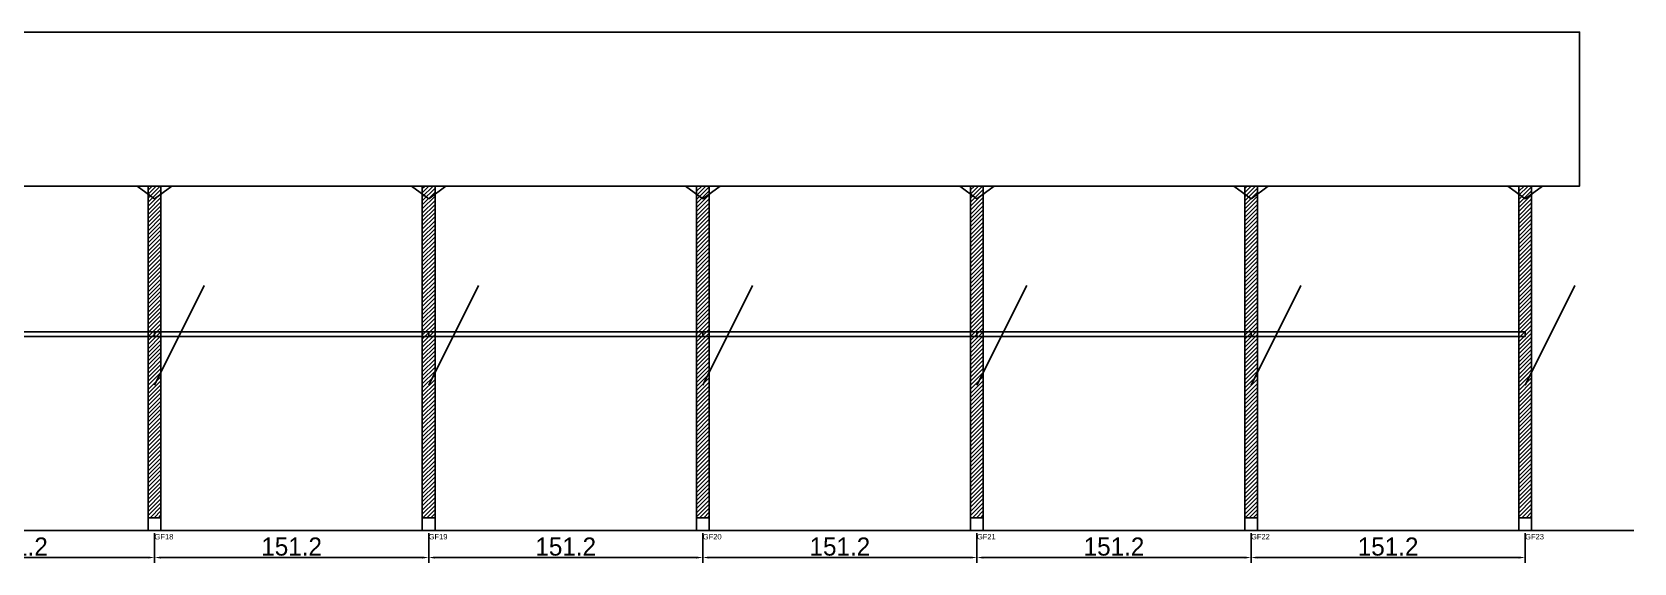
# Model space of a CAD drawing. Header units: metres. Extents: x -30 to 3416, y -25 to 308.
# Drawn here: x 2532 to 3416, y -25 to 268 of the extents above; entities that cross this region are included whole.
import ezdxf

# ---------------------------------------------------------------- set-up
doc = ezdxf.new("R2010")
doc.units = ezdxf.units.M
for name, color, linetype in [('BARRA_ANCORAGEM', 1, 'Continuous'), ('COTA', 241, 'Continuous'), ('GARFOS OK', 3, 'Continuous'), ('NOME DA VIGA', 6, 'Continuous'), ('SARR_7x7', 40, 'Continuous'), ('TIRAS REESCORAMENTO', 252, 'Continuous'), ('VIGAS', 3, 'Continuous')]:
    doc.layers.add(name, color=color, linetype=linetype)
doc.dimstyles.new('EZ DXF', dxfattribs={"dimtxt": 10, "dimasz": 3.5, "dimexe": 3, "dimexo": 1.5, "dimgap": 1, "dimtad": 1, "dimdec": 1, "dimdsep": 46, "dimcen": 2.5, "dimazin": 3, "dimtfac": 1, "dimtmove": 0, "dimatfit": 3})

msp = doc.modelspace()

# ---------------------------------------------------------------- hatches: boundary and pattern name
at = {"layer": 'COTA'}
h = msp.add_hatch(dxfattribs=at)
h.set_pattern_fill('ANSI31', scale=0.5)
h.paths.add_polyline_path([(2596.51, 0), (2603.51, 0), (2603.51, 183), (2596.51, 183)])
h = msp.add_hatch(dxfattribs=at)
h.set_pattern_fill('ANSI31', scale=0.5)
h.paths.add_polyline_path([(2747.69, 0), (2754.69, 0), (2754.69, 183), (2747.69, 183)])
h = msp.add_hatch(dxfattribs=at)
h.set_pattern_fill('ANSI31', scale=0.5)
h.paths.add_polyline_path([(2898.87, 0), (2905.87, 0), (2905.87, 183), (2898.87, 183)])
h = msp.add_hatch(dxfattribs=at)
h.set_pattern_fill('ANSI31', scale=0.5)
h.paths.add_polyline_path([(3050.05, 0), (3057.05, 0), (3057.05, 183), (3050.05, 183)])
h = msp.add_hatch(dxfattribs=at)
h.set_pattern_fill('ANSI31', scale=0.5)
h.paths.add_polyline_path([(3201.22, 0), (3208.22, 0), (3208.22, 183), (3201.22, 183)])
h = msp.add_hatch(dxfattribs=at)
h.set_pattern_fill('ANSI31', scale=0.5)
h.paths.add_polyline_path([(3352.4, 0), (3359.4, 0), (3359.4, 183), (3352.4, 183)])

# ---------------------------------------------------------------- linework, layer by layer
at = {"layer": 'BARRA_ANCORAGEM'}
for p, q in [((2600.01, 73.2), (2627.46, 128.1)), ((2751.19, 73.2), (2778.64, 128.1)), ((2902.37, 73.2), (2929.82, 128.1)), ((3053.55, 73.2), (3081, 128.1)), ((3204.72, 73.2), (3232.17, 128.1)), ((3355.9, 73.2), (3383.35, 128.1))]:
    msp.add_line(p, q, dxfattribs=at)
at = {"layer": 'GARFOS OK'}
for p, q in [((2600.01, 176), (2590.51, 183)), ((2590.51, 183), (2609.51, 183)), ((2600.01, 176), (2609.51, 183)), ((2751.19, 176), (2741.69, 183)), ((2741.69, 183), (2760.69, 183)), ((2751.19, 176), (2760.69, 183)), ((2902.37, 176), (2892.87, 183)), ((2892.87, 183), (2911.87, 183)), ((2902.37, 176), (2911.87, 183)), ((3053.55, 176), (3044.05, 183)), ((3044.05, 183), (3063.05, 183)), ((3053.55, 176), (3063.05, 183)), ((3204.72, 176), (3195.22, 183)), ((3195.22, 183), (3214.22, 183)), ((3204.72, 176), (3214.22, 183)), ((3355.9, 176), (3346.4, 183)), ((3346.4, 183), (3365.4, 183)), ((3355.9, 176), (3365.4, 183))]:
    msp.add_line(p, q, dxfattribs=at)
at = {"layer": 'GARFOS OK', "linetype": 'CONTINUOUS'}
msp.add_line((-30, -7), (3415.9, -7), dxfattribs=at)
at = {"layer": 'GARFOS OK'}
for points in [[(2596.51, 0), (2603.51, 0), (2603.51, 183), (2596.51, 183), (2596.51, 0)], [(2747.69, 0), (2754.69, 0), (2754.69, 183), (2747.69, 183), (2747.69, 0)], [(2898.87, 0), (2905.87, 0), (2905.87, 183), (2898.87, 183), (2898.87, 0)], [(3050.05, 0), (3057.05, 0), (3057.05, 183), (3050.05, 183), (3050.05, 0)], [(3201.22, 0), (3208.22, 0), (3208.22, 183), (3201.22, 183), (3201.22, 0)], [(3352.4, 0), (3359.4, 0), (3359.4, 183), (3352.4, 183), (3352.4, 0)]]:
    msp.add_lwpolyline(points, dxfattribs=at)
at = {"layer": 'SARR_7x7'}
for points in [[(2596.51, -7), (2603.51, -7), (2603.51, 0), (2596.51, 0), (2596.51, -7)], [(2747.69, -7), (2754.69, -7), (2754.69, 0), (2747.69, 0), (2747.69, -7)], [(2898.87, -7), (2905.87, -7), (2905.87, 0), (2898.87, 0), (2898.87, -7)], [(3050.05, -7), (3057.05, -7), (3057.05, 0), (3050.05, 0), (3050.05, -7)], [(3201.22, -7), (3208.22, -7), (3208.22, 0), (3201.22, 0), (3201.22, -7)], [(3352.4, -7), (3359.4, -7), (3359.4, 0), (3352.4, 0), (3352.4, -7)]]:
    msp.add_lwpolyline(points, dxfattribs=at)
at = {"layer": 'TIRAS REESCORAMENTO'}
for points in [[(2448.84, 100), (2600.01, 100), (2600.01, 102.5), (2448.84, 102.5), (2448.84, 100)], [(2600.01, 100), (2751.19, 100), (2751.19, 102.5), (2600.01, 102.5), (2600.01, 100)], [(2751.19, 100), (2902.37, 100), (2902.37, 102.5), (2751.19, 102.5), (2751.19, 100)], [(2902.37, 100), (3053.55, 100), (3053.55, 102.5), (2902.37, 102.5), (2902.37, 100)], [(3053.55, 100), (3204.72, 100), (3204.72, 102.5), (3053.55, 102.5), (3053.55, 100)], [(3204.72, 100), (3355.9, 100), (3355.9, 102.5), (3204.72, 102.5), (3204.72, 100)]]:
    msp.add_lwpolyline(points, dxfattribs=at)
at = {"layer": 'VIGAS'}
msp.add_lwpolyline([(0, 183), (3385.9, 183), (3385.9, 268), (0, 268), (0, 183)], dxfattribs=at)

# ---------------------------------------------------------------- texts
at = {"layer": 'NOME DA VIGA'}
for s, p in [('GF18', (2600.01, -12)), ('GF19', (2751.19, -12)), ('GF20', (2902.37, -12)), ('GF21', (3053.55, -12)), ('GF22', (3204.72, -12)), ('GF23', (3355.9, -12))]:
    msp.add_text(s, height=3, dxfattribs=at).set_placement(p)

# ---------------------------------------------------------------- dimensions: what is measured, and where the dimension line sits
at = {"layer": 'COTA'}
for base, p1, p2 in [((2448.84, -22), (2448.84, -7), (2600.01, -7)), ((2600.01, -22), (2600.01, -7), (2751.19, -7)), ((2751.19, -22), (2751.19, -7), (2902.37, -7)), ((2902.37, -22), (2902.37, -7), (3053.55, -7)), ((3053.55, -22), (3053.55, -7), (3204.72, -7)), ((3204.72, -22), (3204.72, -7), (3355.9, -7))]:
    msp.add_linear_dim(base=base, p1=p1, p2=p2, dimstyle='EZ DXF', dxfattribs=at).render()

doc.saveas('drawing.dxf')
